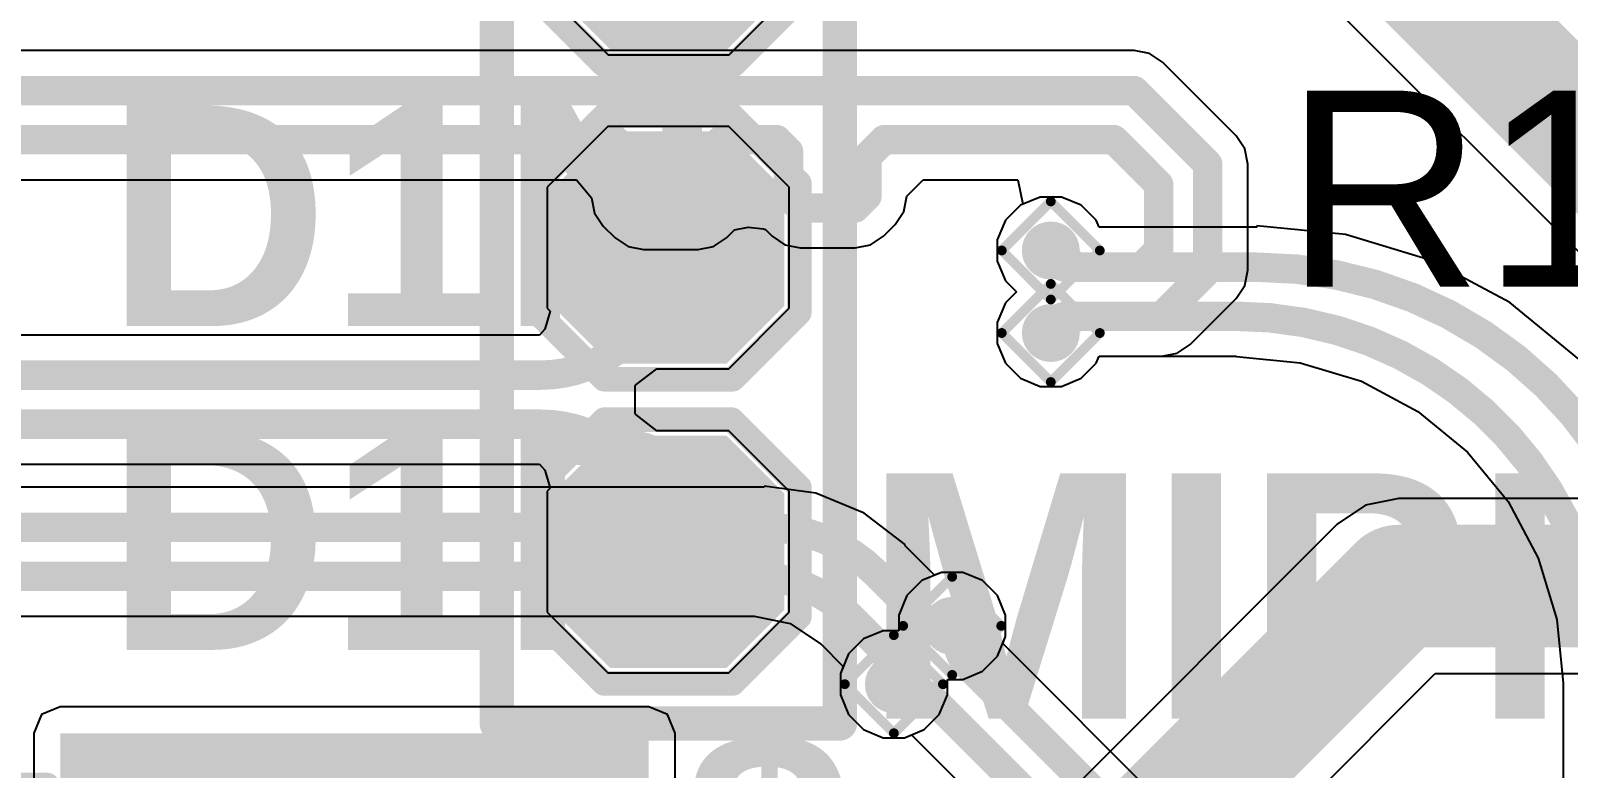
# Model space of a CAD drawing. Header units: inches. Extents: x -0.2 to 17.4, y -0.2 to 2.6.
# Drawn here: x 1.403 to 1.7165, y 0.1249 to 0.2752 of the extents above; entities that cross this region are included whole.
import ezdxf

# ---------------------------------------------------------------- set-up
doc = ezdxf.new("R2010")
doc.units = ezdxf.units.IN
doc.header["$MEASUREMENT"] = 0
for name, color, linetype in [('Bottom Layer', 5, 'Continuous'), ('Drill Drawing', 1, 'Continuous'), ('Top Layer', 1, 'Continuous'), ('Top Overlay', 2, 'Continuous'), ('Top Paste', 8, 'Continuous'), ('Top Solder', 216, 'Continuous'), ('Via Holes', 16, 'Continuous')]:
    doc.layers.add(name, color=color, linetype=linetype)
doc.styles.add('Arial', font='', dxfattribs={"height": 0.2})
doc.styles.add('Arial_Bold', font='', dxfattribs={"height": 0.2})
doc.styles.get('Arial').set_extended_font_data('Arial')
doc.styles.get('Arial_Bold').set_extended_font_data('Arial', bold=True)

# ---------------------------------------------------------------- blocks, each defined once
blk = doc.blocks.new('SMD3225_4P_6')
at = {"layer": 'Top Layer'}
for points in [[(-0.07087, 0.05709), (-0.01575, 0.05709), (-0.01575, 0.00984), (-0.07087, 0.00984)], [(0.01575, 0.05709), (0.07087, 0.05709), (0.07087, 0.00984), (0.01575, 0.00984)], [(-0.07087, -0.00984), (-0.01575, -0.00984), (-0.01575, -0.05709), (-0.07087, -0.05709)], [(0.01575, -0.00984), (0.07087, -0.00984), (0.07087, -0.05709), (0.01575, -0.05709)]]:
    blk.add_hatch(color=1, dxfattribs=at).paths.add_polyline_path(points)
at = {"layer": 'Top Paste'}
for points in [[(-0.07087, 0.05709), (-0.01575, 0.05709), (-0.01575, 0.00984), (-0.07087, 0.00984)], [(0.01575, 0.05709), (0.07087, 0.05709), (0.07087, 0.00984), (0.01575, 0.00984)], [(-0.07087, -0.00984), (-0.01575, -0.00984), (-0.01575, -0.05709), (-0.07087, -0.05709)], [(0.01575, -0.00984), (0.07087, -0.00984), (0.07087, -0.05709), (0.01575, -0.05709)]]:
    blk.add_hatch(color=8, dxfattribs=at).paths.add_polyline_path(points)
at = {"layer": 'Top Solder'}
for points in [[(-0.07487, 0.06109), (-0.01175, 0.06109), (-0.01175, 0.00584), (-0.07487, 0.00584)], [(0.01175, 0.06109), (0.07487, 0.06109), (0.07487, 0.00584), (0.01175, 0.00584)], [(-0.07487, -0.00584), (-0.01175, -0.00584), (-0.01175, -0.06109), (-0.07487, -0.06109)], [(0.01175, -0.00584), (0.07487, -0.00584), (0.07487, -0.06109), (0.01175, -0.06109)]]:
    blk.add_hatch(color=216, dxfattribs=at).paths.add_polyline_path(points)
at = {"layer": 'Top Overlay'}
for points in [[(0.007, 0.051, 0.005, 0.005, 0), (-0.008, 0.051, 0.005, 0.005, 0)], [(-0.065, 0.003, 0.005, 0.005, 0), (-0.065, -0.004, 0.005, 0.005, 0)], [(0.065, 0.003, 0.005, 0.005, 0), (0.065, -0.004, 0.005, 0.005, 0)], [(-0.082, -0.028, 0.005, 0.005, 0), (-0.082, -0.038, 0.005, 0.005, 0)], [(-0.077, -0.033, 0.005, 0.005, 0), (-0.082, -0.028, 0.005, 0.005, 0)], [(-0.077, -0.033, 0.005, 0.005, 0), (-0.082, -0.038, 0.005, 0.005, 0)], [(0.007, -0.051, 0.005, 0.005, 0), (-0.008, -0.051, 0.005, 0.005, 0)]]:
    blk.add_lwpolyline(points, format="xyseb", dxfattribs=at)
for points in [[(-0.00925, 0.051, 0.0025, 0.0025, 1), (-0.00675, 0.051, 0.0025, 0.0025, 1)], [(0.00575, 0.051, 0.0025, 0.0025, 1), (0.00825, 0.051, 0.0025, 0.0025, 1)], [(-0.06625, 0.003, 0.0025, 0.0025, 1), (-0.06375, 0.003, 0.0025, 0.0025, 1)], [(0.06375, 0.003, 0.0025, 0.0025, 1), (0.06625, 0.003, 0.0025, 0.0025, 1)], [(-0.06625, -0.004, 0.0025, 0.0025, 1), (-0.06375, -0.004, 0.0025, 0.0025, 1)], [(0.06375, -0.004, 0.0025, 0.0025, 1), (0.06625, -0.004, 0.0025, 0.0025, 1)], [(-0.08325, -0.028, 0.0025, 0.0025, 1), (-0.08075, -0.028, 0.0025, 0.0025, 1)], [(-0.08325, -0.028, 0.0025, 0.0025, 1), (-0.08075, -0.028, 0.0025, 0.0025, 1)], [(-0.07825, -0.033, 0.0025, 0.0025, 1), (-0.07575, -0.033, 0.0025, 0.0025, 1)], [(-0.07825, -0.033, 0.0025, 0.0025, 1), (-0.07575, -0.033, 0.0025, 0.0025, 1)], [(-0.08325, -0.038, 0.0025, 0.0025, 1), (-0.08075, -0.038, 0.0025, 0.0025, 1)], [(-0.08325, -0.038, 0.0025, 0.0025, 1), (-0.08075, -0.038, 0.0025, 0.0025, 1)], [(-0.00925, -0.051, 0.0025, 0.0025, 1), (-0.00675, -0.051, 0.0025, 0.0025, 1)], [(0.00575, -0.051, 0.0025, 0.0025, 1), (0.00825, -0.051, 0.0025, 0.0025, 1)]]:
    blk.add_lwpolyline(points, format="xyseb", close=True, dxfattribs=at)
blk = doc.blocks.new('T____________0_5___64')
at = {"layer": 'Top Layer'}
blk.add_hatch(color=1, dxfattribs=at).paths.add_polyline_path([(0.00984, 0.01969), (-0.00984, 0.01969), (-0.01969, 0.00984), (-0.01969, -0.00984), (-0.00984, -0.01969), (0.00984, -0.01969), (0.01969, -0.00984), (0.01969, 0.00984)])
at = {"layer": 'Top Paste'}
blk.add_hatch(color=8, dxfattribs=at).paths.add_polyline_path([(0.00984, 0.01969), (-0.00984, 0.01969), (-0.01969, 0.00984), (-0.01969, -0.00984), (-0.00984, -0.01969), (0.00984, -0.01969), (0.01969, -0.00984), (0.01969, 0.00984)])
at = {"layer": 'Top Solder'}
blk.add_hatch(color=216, dxfattribs=at).paths.add_polyline_path([(0.01184, 0.02369), (-0.01184, 0.02369), (-0.02369, 0.01184), (-0.02369, -0.01184), (-0.01184, -0.02369), (0.01184, -0.02369), (0.02369, -0.01184), (0.02369, 0.01184)])
at = {"layer": 'Top Overlay'}
for points in [[(-0.01321, 0.02675, 0.005, 0.005, 0), (-0.02684, 0.01312, 0.005, 0.005, 0)], [(0.01325, 0.02675, 0.005, 0.005, 0), (-0.01321, 0.02675, 0.005, 0.005, 0)], [(0.02692, 0.01308, 0.005, 0.005, 0), (0.01325, 0.02675, 0.005, 0.005, 0)], [(-0.02684, 0.01312, 0.005, 0.005, 0), (-0.02684, -0.01316, 0.005, 0.005, 0)], [(0.02692, 0.01308, 0.005, 0.005, 0), (0.02692, -0.01299, 0.005, 0.005, 0)], [(-0.01328, -0.02672, 0.005, 0.005, 0), (-0.02684, -0.01316, 0.005, 0.005, 0)], [(0.02692, -0.01299, 0.005, 0.005, 0), (0.01318, -0.02672, 0.005, 0.005, 0)], [(0.01318, -0.02672, 0.005, 0.005, 0), (-0.01328, -0.02672, 0.005, 0.005, 0)]]:
    blk.add_lwpolyline(points, format="xyseb", dxfattribs=at)
for points in [[(-0.01446, 0.02675, 0.0025, 0.0025, 1), (-0.01196, 0.02675, 0.0025, 0.0025, 1)], [(-0.01446, 0.02675, 0.0025, 0.0025, 1), (-0.01196, 0.02675, 0.0025, 0.0025, 1)], [(0.012, 0.02675, 0.0025, 0.0025, 1), (0.0145, 0.02675, 0.0025, 0.0025, 1)], [(0.012, 0.02675, 0.0025, 0.0025, 1), (0.0145, 0.02675, 0.0025, 0.0025, 1)], [(-0.02809, 0.01312, 0.0025, 0.0025, 1), (-0.02559, 0.01312, 0.0025, 0.0025, 1)], [(-0.02809, 0.01312, 0.0025, 0.0025, 1), (-0.02559, 0.01312, 0.0025, 0.0025, 1)], [(0.02567, 0.01308, 0.0025, 0.0025, 1), (0.02817, 0.01308, 0.0025, 0.0025, 1)], [(0.02567, 0.01308, 0.0025, 0.0025, 1), (0.02817, 0.01308, 0.0025, 0.0025, 1)], [(-0.02809, -0.01316, 0.0025, 0.0025, 1), (-0.02559, -0.01316, 0.0025, 0.0025, 1)], [(-0.02809, -0.01316, 0.0025, 0.0025, 1), (-0.02559, -0.01316, 0.0025, 0.0025, 1)], [(0.02567, -0.01299, 0.0025, 0.0025, 1), (0.02817, -0.01299, 0.0025, 0.0025, 1)], [(0.02567, -0.01299, 0.0025, 0.0025, 1), (0.02817, -0.01299, 0.0025, 0.0025, 1)], [(-0.01453, -0.02672, 0.0025, 0.0025, 1), (-0.01203, -0.02672, 0.0025, 0.0025, 1)], [(-0.01453, -0.02672, 0.0025, 0.0025, 1), (-0.01203, -0.02672, 0.0025, 0.0025, 1)], [(0.01193, -0.02672, 0.0025, 0.0025, 1), (0.01443, -0.02672, 0.0025, 0.0025, 1)], [(0.01193, -0.02672, 0.0025, 0.0025, 1), (0.01443, -0.02672, 0.0025, 0.0025, 1)]]:
    blk.add_lwpolyline(points, format="xyseb", close=True, dxfattribs=at)
blk = doc.blocks.new('T____________0_5___65')
at = {"layer": 'Top Layer'}
blk.add_hatch(color=1, dxfattribs=at).paths.add_polyline_path([(0.00984, 0.01969), (-0.00984, 0.01969), (-0.01969, 0.00984), (-0.01969, -0.00984), (-0.00984, -0.01969), (0.00984, -0.01969), (0.01969, -0.00984), (0.01969, 0.00984)])
at = {"layer": 'Top Paste'}
blk.add_hatch(color=8, dxfattribs=at).paths.add_polyline_path([(0.00984, 0.01969), (-0.00984, 0.01969), (-0.01969, 0.00984), (-0.01969, -0.00984), (-0.00984, -0.01969), (0.00984, -0.01969), (0.01969, -0.00984), (0.01969, 0.00984)])
at = {"layer": 'Top Solder'}
blk.add_hatch(color=216, dxfattribs=at).paths.add_polyline_path([(0.01184, 0.02369), (-0.01184, 0.02369), (-0.02369, 0.01184), (-0.02369, -0.01184), (-0.01184, -0.02369), (0.01184, -0.02369), (0.02369, -0.01184), (0.02369, 0.01184)])
at = {"layer": 'Top Overlay'}
for points in [[(-0.01321, 0.02675, 0.005, 0.005, 0), (-0.02684, 0.01312, 0.005, 0.005, 0)], [(-0.01321, 0.02675, 0.005, 0.005, 0), (0.01325, 0.02675, 0.005, 0.005, 0)], [(0.01325, 0.02675, 0.005, 0.005, 0), (0.02692, 0.01308, 0.005, 0.005, 0)], [(-0.02684, 0.01312, 0.005, 0.005, 0), (-0.02684, -0.01316, 0.005, 0.005, 0)], [(0.02692, 0.01308, 0.005, 0.005, 0), (0.02692, -0.01299, 0.005, 0.005, 0)], [(-0.02684, -0.01316, 0.005, 0.005, 0), (-0.01328, -0.02672, 0.005, 0.005, 0)], [(0.02692, -0.01299, 0.005, 0.005, 0), (0.01318, -0.02672, 0.005, 0.005, 0)], [(-0.01328, -0.02672, 0.005, 0.005, 0), (0.01318, -0.02672, 0.005, 0.005, 0)]]:
    blk.add_lwpolyline(points, format="xyseb", dxfattribs=at)
for points in [[(-0.01446, 0.02675, 0.0025, 0.0025, 1), (-0.01196, 0.02675, 0.0025, 0.0025, 1)], [(-0.01446, 0.02675, 0.0025, 0.0025, 1), (-0.01196, 0.02675, 0.0025, 0.0025, 1)], [(0.012, 0.02675, 0.0025, 0.0025, 1), (0.0145, 0.02675, 0.0025, 0.0025, 1)], [(0.012, 0.02675, 0.0025, 0.0025, 1), (0.0145, 0.02675, 0.0025, 0.0025, 1)], [(-0.02809, 0.01312, 0.0025, 0.0025, 1), (-0.02559, 0.01312, 0.0025, 0.0025, 1)], [(-0.02809, 0.01312, 0.0025, 0.0025, 1), (-0.02559, 0.01312, 0.0025, 0.0025, 1)], [(0.02567, 0.01308, 0.0025, 0.0025, 1), (0.02817, 0.01308, 0.0025, 0.0025, 1)], [(0.02567, 0.01308, 0.0025, 0.0025, 1), (0.02817, 0.01308, 0.0025, 0.0025, 1)], [(-0.02809, -0.01316, 0.0025, 0.0025, 1), (-0.02559, -0.01316, 0.0025, 0.0025, 1)], [(-0.02809, -0.01316, 0.0025, 0.0025, 1), (-0.02559, -0.01316, 0.0025, 0.0025, 1)], [(0.02567, -0.01299, 0.0025, 0.0025, 1), (0.02817, -0.01299, 0.0025, 0.0025, 1)], [(0.02567, -0.01299, 0.0025, 0.0025, 1), (0.02817, -0.01299, 0.0025, 0.0025, 1)], [(-0.01453, -0.02672, 0.0025, 0.0025, 1), (-0.01203, -0.02672, 0.0025, 0.0025, 1)], [(-0.01453, -0.02672, 0.0025, 0.0025, 1), (-0.01203, -0.02672, 0.0025, 0.0025, 1)], [(0.01193, -0.02672, 0.0025, 0.0025, 1), (0.01443, -0.02672, 0.0025, 0.0025, 1)], [(0.01193, -0.02672, 0.0025, 0.0025, 1), (0.01443, -0.02672, 0.0025, 0.0025, 1)]]:
    blk.add_lwpolyline(points, format="xyseb", close=True, dxfattribs=at)
blk = doc.blocks.new('T____________0_5___66')
at = {"layer": 'Top Layer'}
blk.add_hatch(color=1, dxfattribs=at).paths.add_polyline_path([(0.00984, 0.01969), (-0.00984, 0.01969), (-0.01969, 0.00984), (-0.01969, -0.00984), (-0.00984, -0.01969), (0.00984, -0.01969), (0.01969, -0.00984), (0.01969, 0.00984)])
at = {"layer": 'Top Paste'}
blk.add_hatch(color=8, dxfattribs=at).paths.add_polyline_path([(0.00984, 0.01969), (-0.00984, 0.01969), (-0.01969, 0.00984), (-0.01969, -0.00984), (-0.00984, -0.01969), (0.00984, -0.01969), (0.01969, -0.00984), (0.01969, 0.00984)])
at = {"layer": 'Top Solder'}
blk.add_hatch(color=216, dxfattribs=at).paths.add_polyline_path([(0.01184, 0.02369), (-0.01184, 0.02369), (-0.02369, 0.01184), (-0.02369, -0.01184), (-0.01184, -0.02369), (0.01184, -0.02369), (0.02369, -0.01184), (0.02369, 0.01184)])
at = {"layer": 'Top Overlay'}
for points in [[(-0.01321, 0.02675, 0.005, 0.005, 0), (-0.02684, 0.01312, 0.005, 0.005, 0)], [(-0.01321, 0.02675, 0.005, 0.005, 0), (0.01325, 0.02675, 0.005, 0.005, 0)], [(0.01325, 0.02675, 0.005, 0.005, 0), (0.02692, 0.01308, 0.005, 0.005, 0)], [(-0.02684, 0.01312, 0.005, 0.005, 0), (-0.02684, -0.01316, 0.005, 0.005, 0)], [(0.02692, 0.01308, 0.005, 0.005, 0), (0.02692, -0.01299, 0.005, 0.005, 0)], [(-0.02684, -0.01316, 0.005, 0.005, 0), (-0.01328, -0.02672, 0.005, 0.005, 0)], [(0.02692, -0.01299, 0.005, 0.005, 0), (0.01318, -0.02672, 0.005, 0.005, 0)], [(-0.01328, -0.02672, 0.005, 0.005, 0), (0.01318, -0.02672, 0.005, 0.005, 0)]]:
    blk.add_lwpolyline(points, format="xyseb", dxfattribs=at)
for points in [[(-0.01446, 0.02675, 0.0025, 0.0025, 1), (-0.01196, 0.02675, 0.0025, 0.0025, 1)], [(-0.01446, 0.02675, 0.0025, 0.0025, 1), (-0.01196, 0.02675, 0.0025, 0.0025, 1)], [(0.012, 0.02675, 0.0025, 0.0025, 1), (0.0145, 0.02675, 0.0025, 0.0025, 1)], [(0.012, 0.02675, 0.0025, 0.0025, 1), (0.0145, 0.02675, 0.0025, 0.0025, 1)], [(-0.02809, 0.01312, 0.0025, 0.0025, 1), (-0.02559, 0.01312, 0.0025, 0.0025, 1)], [(-0.02809, 0.01312, 0.0025, 0.0025, 1), (-0.02559, 0.01312, 0.0025, 0.0025, 1)], [(0.02567, 0.01308, 0.0025, 0.0025, 1), (0.02817, 0.01308, 0.0025, 0.0025, 1)], [(0.02567, 0.01308, 0.0025, 0.0025, 1), (0.02817, 0.01308, 0.0025, 0.0025, 1)], [(-0.02809, -0.01316, 0.0025, 0.0025, 1), (-0.02559, -0.01316, 0.0025, 0.0025, 1)], [(-0.02809, -0.01316, 0.0025, 0.0025, 1), (-0.02559, -0.01316, 0.0025, 0.0025, 1)], [(0.02567, -0.01299, 0.0025, 0.0025, 1), (0.02817, -0.01299, 0.0025, 0.0025, 1)], [(0.02567, -0.01299, 0.0025, 0.0025, 1), (0.02817, -0.01299, 0.0025, 0.0025, 1)], [(-0.01453, -0.02672, 0.0025, 0.0025, 1), (-0.01203, -0.02672, 0.0025, 0.0025, 1)], [(-0.01453, -0.02672, 0.0025, 0.0025, 1), (-0.01203, -0.02672, 0.0025, 0.0025, 1)], [(0.01193, -0.02672, 0.0025, 0.0025, 1), (0.01443, -0.02672, 0.0025, 0.0025, 1)], [(0.01193, -0.02672, 0.0025, 0.0025, 1), (0.01443, -0.02672, 0.0025, 0.0025, 1)]]:
    blk.add_lwpolyline(points, format="xyseb", close=True, dxfattribs=at)

msp = doc.modelspace()

# ---------------------------------------------------------------- hatches: boundary and pattern name
at = {"layer": 'Bottom Layer'}
h = msp.add_hatch(color=5, dxfattribs=at)
edge = h.paths.add_edge_path()
edge.add_arc((1.611, 0.23041), 0.00591, 0, 360)
h = msp.add_hatch(color=5, dxfattribs=at)
edge = h.paths.add_edge_path()
edge.add_arc((1.611, 0.21359), 0.00591, 0, 360)
h = msp.add_hatch(color=5, dxfattribs=at)
edge = h.paths.add_edge_path()
edge.add_arc((1.59089, 0.15389), 0.00591, 0, 360)
h = msp.add_hatch(color=5, dxfattribs=at)
edge = h.paths.add_edge_path()
edge.add_arc((1.579, 0.142), 0.00591, 0, 360)
at = {"layer": 'Top Layer'}
h = msp.add_hatch(color=1, dxfattribs=at)
edge = h.paths.add_edge_path()
edge.add_arc((1.611, 0.23041), 0.00591, 0, 360)
h = msp.add_hatch(color=1, dxfattribs=at)
edge = h.paths.add_edge_path()
edge.add_arc((1.611, 0.21359), 0.00591, 0, 360)
h = msp.add_hatch(color=1, dxfattribs=at)
edge = h.paths.add_edge_path()
edge.add_arc((1.59089, 0.15389), 0.00591, 0, 360)
h = msp.add_hatch(color=1, dxfattribs=at)
edge = h.paths.add_edge_path()
edge.add_arc((1.579, 0.142), 0.00591, 0, 360)
msp.add_hatch(color=1, dxfattribs=at).paths.add_polyline_path([(1.409, 0.08), (1.529, 0.08), (1.529, 0.132), (1.409, 0.132)])
at = {"layer": 'Via Holes'}
h = msp.add_hatch(color=7, dxfattribs=at)
edge = h.paths.add_edge_path()
edge.add_arc((1.611, 0.23041), 0.00394, 0, 360)
h = msp.add_hatch(color=7, dxfattribs=at)
edge = h.paths.add_edge_path()
edge.add_arc((1.611, 0.21359), 0.00394, 0, 360)
h = msp.add_hatch(color=7, dxfattribs=at)
edge = h.paths.add_edge_path()
edge.add_arc((1.59089, 0.15389), 0.00394, 0, 360)
h = msp.add_hatch(color=7, dxfattribs=at)
edge = h.paths.add_edge_path()
edge.add_arc((1.579, 0.142), 0.00394, 0, 360)

# ---------------------------------------------------------------- linework, layer by layer
at = {"layer": 'Bottom Layer'}
for p, q in [((1.628, 0.27116), (1.15013, 0.27116)), ((1.63112, 0.27054), (1.628, 0.27116)), ((1.628, 0.27116), (1.628, 0.27116)), ((1.63377, 0.26877), (1.63112, 0.27054)), ((1.64877, 0.25377), (1.63377, 0.26877)), ((1.65054, 0.25112), (1.64877, 0.25377)), ((1.64877, 0.25377), (1.64877, 0.25377)), ((1.65116, 0.248), (1.65054, 0.25112)), ((1.65116, 0.22637), (1.65116, 0.248)), ((1.65116, 0.248), (1.65116, 0.248)), ((1.18732, 0.24484), (1.51426, 0.24484)), ((1.51426, 0.24484), (1.51736, 0.24116)), ((1.58167, 0.24148), (1.58498, 0.24484)), ((1.58498, 0.24484), (1.60429, 0.24484)), ((1.60429, 0.24484), (1.60529, 0.23984)), ((1.58105, 0.23836), (1.58167, 0.24148)), ((1.51736, 0.24116), (1.51798, 0.23804)), ((1.57928, 0.23571), (1.58105, 0.23836)), ((1.60482, 0.23965), (1.60175, 0.23658)), ((1.60529, 0.23984), (1.60482, 0.23965)), ((1.51798, 0.23804), (1.51975, 0.23539)), ((1.51975, 0.23539), (1.52215, 0.23299)), ((1.54648, 0.23459), (1.54927, 0.23518)), ((1.54927, 0.23518), (1.55242, 0.23485)), ((1.57688, 0.23331), (1.57928, 0.23571)), ((1.57928, 0.23571), (1.57928, 0.23571)), ((1.60175, 0.23658), (1.60009, 0.23257)), ((1.52215, 0.23299), (1.52215, 0.23299)), ((1.52215, 0.23299), (1.52479, 0.23122)), ((1.54224, 0.23122), (1.54488, 0.23299)), ((1.54488, 0.23299), (1.54648, 0.23459)), ((1.55242, 0.23485), (1.5528, 0.23466)), ((1.5528, 0.23466), (1.55415, 0.23331)), ((1.55415, 0.23331), (1.55415, 0.23331)), ((1.55415, 0.23331), (1.55679, 0.23154)), ((1.57424, 0.23154), (1.57688, 0.23331)), ((1.60009, 0.23257), (1.60009, 0.22824)), ((1.52479, 0.23122), (1.52791, 0.2306)), ((1.52791, 0.2306), (1.52792, 0.2306)), ((1.52792, 0.2306), (1.53911, 0.2306)), ((1.53911, 0.2306), (1.54224, 0.23122)), ((1.53911, 0.2306), (1.53911, 0.2306)), ((1.55679, 0.23154), (1.55991, 0.23092)), ((1.55991, 0.23092), (1.55992, 0.23092)), ((1.55992, 0.23092), (1.57111, 0.23092)), ((1.57111, 0.23092), (1.57424, 0.23154)), ((1.57111, 0.23092), (1.57111, 0.23092)), ((1.60009, 0.22824), (1.60175, 0.22423)), ((1.65054, 0.22325), (1.65116, 0.22637)), ((1.65116, 0.22637), (1.65116, 0.22637)), ((1.60175, 0.22423), (1.60398, 0.222)), ((1.64877, 0.2206), (1.65054, 0.22325)), ((1.60175, 0.21977), (1.60009, 0.21576)), ((1.60398, 0.222), (1.60175, 0.21977)), ((1.63939, 0.21123), (1.64877, 0.2206)), ((1.60009, 0.21576), (1.60009, 0.21143)), ((1.60009, 0.21143), (1.60175, 0.20742)), ((1.63675, 0.20946), (1.63939, 0.21123)), ((1.60175, 0.20742), (1.60482, 0.20435)), ((1.61718, 0.20435), (1.62025, 0.20742)), ((1.62025, 0.20742), (1.62084, 0.20884)), ((1.62084, 0.20884), (1.63363, 0.20884)), ((1.63363, 0.20884), (1.63675, 0.20946)), ((1.63363, 0.20884), (1.63363, 0.20884)), ((1.60482, 0.20435), (1.60883, 0.20269)), ((1.61317, 0.20269), (1.61718, 0.20435)), ((1.60883, 0.20269), (1.61317, 0.20269)), ((1.55252, 0.18216), (1.16733, 0.18216)), ((1.56308, 0.18096), (1.55252, 0.18235)), ((1.55252, 0.18235), (1.55252, 0.18216)), ((1.57292, 0.17688), (1.56308, 0.18096)), ((1.682, 0.17984), (1.67517, 0.17848)), ((1.76561, 0.17984), (1.682, 0.17984)), ((1.58136, 0.1704), (1.57292, 0.17688)), ((1.67517, 0.17848), (1.66938, 0.17462)), ((1.66938, 0.17462), (1.52461, 0.02984)), ((1.66938, 0.17462), (1.66938, 0.17462)), ((1.58123, 0.17027), (1.58136, 0.1704)), ((1.58729, 0.1642), (1.58123, 0.17027)), ((1.58872, 0.16479), (1.58729, 0.1642)), ((1.59306, 0.16479), (1.58872, 0.16479)), ((1.59706, 0.16313), (1.59306, 0.16479)), ((1.60013, 0.16006), (1.59706, 0.16313)), ((1.60179, 0.15606), (1.60013, 0.16006)), ((1.18256, 0.15584), (1.55045, 0.15584)), ((1.55045, 0.15584), (1.55052, 0.15586)), ((1.55052, 0.15586), (1.55784, 0.1544)), ((1.55784, 0.1544), (1.56404, 0.15026)), ((1.60179, 0.15172), (1.60179, 0.15606)), ((1.60013, 0.14771), (1.60179, 0.15172)), ((1.56404, 0.15026), (1.56408, 0.1502)), ((1.56408, 0.1502), (1.56869, 0.1456)), ((1.59706, 0.14464), (1.60013, 0.14771)), ((1.56869, 0.1456), (1.56809, 0.14417)), ((1.59306, 0.14298), (1.59706, 0.14464)), ((1.56809, 0.14417), (1.56809, 0.13983)), ((1.58991, 0.13983), (1.58991, 0.14298)), ((1.58991, 0.14298), (1.59306, 0.14298)), ((1.64317, 0.09793), (1.68939, 0.14416)), ((1.68939, 0.14416), (1.773, 0.14416)), ((1.56809, 0.13983), (1.56975, 0.13582)), ((1.58825, 0.13582), (1.58991, 0.13983)), ((1.56975, 0.13582), (1.57282, 0.13275)), ((1.58518, 0.13275), (1.58825, 0.13582)), ((1.57282, 0.13275), (1.57683, 0.13109)), ((1.58117, 0.13109), (1.58518, 0.13275)), ((1.57683, 0.13109), (1.58117, 0.13109))]:
    msp.add_line(p, q, dxfattribs=at)
for points in [[(1.15013, 0.263, 0.006, 0.006, 0), (1.628, 0.263, 0.006, 0.006, 0)], [(1.628, 0.263, 0.006, 0.006, 0), (1.643, 0.248, 0.006, 0.006, 0)], [(1.1654, 0.253, 0.006, 0.006, 0), (1.503, 0.253, 0.006, 0.006, 0)], [(1.503, 0.253, 0.006, 0.006, 0), (1.522, 0.253, 0.006, 0.006, 0)], [(1.522, 0.253, 0.006, 0.006, 0), (1.52551, 0.24949, 0.006, 0.006, 0)], [(1.54151, 0.2506, 0.006, 0.006, 0), (1.54391, 0.253, 0.006, 0.006, 0)], [(1.54391, 0.253, 0.006, 0.006, 0), (1.55511, 0.253, 0.006, 0.006, 0)], [(1.55511, 0.253, 0.006, 0.006, 0), (1.55751, 0.2506, 0.006, 0.006, 0)], [(1.57351, 0.24949, 0.006, 0.006, 0), (1.57703, 0.253, 0.006, 0.006, 0)], [(1.57703, 0.253, 0.006, 0.006, 0), (1.604, 0.253, 0.006, 0.006, 0)], [(1.604, 0.253, 0.006, 0.006, 0), (1.62386, 0.253, 0.006, 0.006, 0)], [(1.62386, 0.253, 0.006, 0.006, 0), (1.633, 0.24386, 0.006, 0.006, 0)], [(1.52551, 0.24116, 0.006, 0.006, 0), (1.52551, 0.24949, 0.006, 0.006, 0)], [(1.54151, 0.24116, 0.006, 0.006, 0), (1.54151, 0.2506, 0.006, 0.006, 0)], [(1.55751, 0.24148, 0.006, 0.006, 0), (1.55751, 0.2506, 0.006, 0.006, 0)], [(1.57351, 0.24148, 0.006, 0.006, 0), (1.57351, 0.24949, 0.006, 0.006, 0)], [(1.643, 0.22637, 0.006, 0.006, 0), (1.643, 0.248, 0.006, 0.006, 0)], [(1.633, 0.23051, 0.006, 0.006, 0), (1.633, 0.24386, 0.006, 0.006, 0)], [(1.52551, 0.24116, 0.006, 0.006, 0), (1.52791, 0.23876, 0.006, 0.006, 0)], [(1.52791, 0.23876, 0.006, 0.006, 0), (1.53911, 0.23876, 0.006, 0.006, 0)], [(1.53911, 0.23876, 0.006, 0.006, 0), (1.54151, 0.24116, 0.006, 0.006, 0)], [(1.55751, 0.24148, 0.006, 0.006, 0), (1.55991, 0.23908, 0.006, 0.006, 0)], [(1.55991, 0.23908, 0.006, 0.006, 0), (1.57111, 0.23908, 0.006, 0.006, 0)], [(1.57111, 0.23908, 0.006, 0.006, 0), (1.57351, 0.24148, 0.006, 0.006, 0)], [(1.611, 0.23041, 0.006, 0.006, 0), (1.61257, 0.23041, 0.006, 0.006, 0)], [(1.61257, 0.23041, 0.006, 0.006, 0), (1.61598, 0.227, 0.006, 0.006, 0)], [(1.62949, 0.227, 0.006, 0.006, 0), (1.633, 0.23051, 0.006, 0.006, 0)], [(1.61598, 0.227, 0.006, 0.006, 0), (1.62949, 0.227, 0.006, 0.006, 0)], [(1.63363, 0.217, 0.006, 0.006, 0), (1.643, 0.22637, 0.006, 0.006, 0)], [(1.61257, 0.21359, 0.006, 0.006, 0), (1.61598, 0.217, 0.006, 0.006, 0)], [(1.61598, 0.217, 0.006, 0.006, 0), (1.63363, 0.217, 0.006, 0.006, 0)], [(1.611, 0.21359, 0.006, 0.006, 0), (1.61257, 0.21359, 0.006, 0.006, 0)], [(1.15158, 0.174, 0.006, 0.006, 0), (1.55252, 0.174, 0.006, 0.006, 0)], [(1.55252, 0.174, 0.006, 0.006, -0.198912), (1.57546, 0.1645, 0.006, 0.006, 0)], [(1.532, 0.012, 0.025, 0.025, 0), (1.682, 0.162, 0.025, 0.025, 0)], [(1.682, 0.162, 0.025, 0.025, 0), (1.773, 0.162, 0.025, 0.025, 0)], [(1.15156, 0.164, 0.006, 0.006, 0), (1.55045, 0.164, 0.006, 0.006, 0)], [(1.55045, 0.164, 0.006, 0.006, -0.198912), (1.56985, 0.15596, 0.006, 0.006, 0)], [(1.57546, 0.1645, 0.006, 0.006, 0), (1.58326, 0.1567, 0.006, 0.006, 0)], [(1.56985, 0.15596, 0.006, 0.006, 0), (1.57619, 0.14963, 0.006, 0.006, 0)], [(1.58326, 0.1567, 0.006, 0.006, 0), (1.58326, 0.15669, 0.006, 0.006, 0)], [(1.58326, 0.15669, 0.006, 0.006, -0.00045), (1.58326, 0.1567, 0.006, 0.006, 0)], [(1.58737, 0.155, 0.006, 0.006, -0.198443), (1.58326, 0.15669, 0.006, 0.006, 0)], [(1.58737, 0.155, 0.006, 0.006, 0), (1.5882, 0.155, 0.006, 0.006, 0)], [(1.5882, 0.155, 0.006, 0.006, -0.198912), (1.59089, 0.15389, 0.006, 0.006, 0)], [(1.57619, 0.14963, 0.006, 0.006, -0.198912), (1.57789, 0.14552, 0.006, 0.006, 0)], [(1.57789, 0.14468, 0.006, 0.006, 0), (1.57789, 0.14552, 0.006, 0.006, 0)], [(1.579, 0.142, 0.006, 0.006, -0.198912), (1.57789, 0.14468, 0.006, 0.006, 0)]]:
    msp.add_lwpolyline(points, format="xyseb", dxfattribs=at)
for points in [[(1.6265, 0.263, 0.003, 0.003, 1), (1.6295, 0.263, 0.003, 0.003, 1)], [(1.6265, 0.263, 0.003, 0.003, 1), (1.6295, 0.263, 0.003, 0.003, 1)], [(1.5015, 0.253, 0.003, 0.003, 1), (1.5045, 0.253, 0.003, 0.003, 1)], [(1.5015, 0.253, 0.003, 0.003, 1), (1.5045, 0.253, 0.003, 0.003, 1)], [(1.5205, 0.253, 0.003, 0.003, 1), (1.5235, 0.253, 0.003, 0.003, 1)], [(1.5205, 0.253, 0.003, 0.003, 1), (1.5235, 0.253, 0.003, 0.003, 1)], [(1.54241, 0.253, 0.003, 0.003, 1), (1.54541, 0.253, 0.003, 0.003, 1)], [(1.54241, 0.253, 0.003, 0.003, 1), (1.54541, 0.253, 0.003, 0.003, 1)], [(1.55361, 0.253, 0.003, 0.003, 1), (1.55661, 0.253, 0.003, 0.003, 1)], [(1.55361, 0.253, 0.003, 0.003, 1), (1.55661, 0.253, 0.003, 0.003, 1)], [(1.57553, 0.253, 0.003, 0.003, 1), (1.57853, 0.253, 0.003, 0.003, 1)], [(1.57553, 0.253, 0.003, 0.003, 1), (1.57853, 0.253, 0.003, 0.003, 1)], [(1.6025, 0.253, 0.003, 0.003, 1), (1.6055, 0.253, 0.003, 0.003, 1)], [(1.6025, 0.253, 0.003, 0.003, 1), (1.6055, 0.253, 0.003, 0.003, 1)], [(1.62236, 0.253, 0.003, 0.003, 1), (1.62536, 0.253, 0.003, 0.003, 1)], [(1.62236, 0.253, 0.003, 0.003, 1), (1.62536, 0.253, 0.003, 0.003, 1)], [(1.52401, 0.24949, 0.003, 0.003, 1), (1.52701, 0.24949, 0.003, 0.003, 1)], [(1.52401, 0.24949, 0.003, 0.003, 1), (1.52701, 0.24949, 0.003, 0.003, 1)], [(1.54001, 0.2506, 0.003, 0.003, 1), (1.54301, 0.2506, 0.003, 0.003, 1)], [(1.54001, 0.2506, 0.003, 0.003, 1), (1.54301, 0.2506, 0.003, 0.003, 1)], [(1.55601, 0.2506, 0.003, 0.003, 1), (1.55901, 0.2506, 0.003, 0.003, 1)], [(1.55601, 0.2506, 0.003, 0.003, 1), (1.55901, 0.2506, 0.003, 0.003, 1)], [(1.57201, 0.24949, 0.003, 0.003, 1), (1.57501, 0.24949, 0.003, 0.003, 1)], [(1.57201, 0.24949, 0.003, 0.003, 1), (1.57501, 0.24949, 0.003, 0.003, 1)], [(1.6415, 0.248, 0.003, 0.003, 1), (1.6445, 0.248, 0.003, 0.003, 1)], [(1.6415, 0.248, 0.003, 0.003, 1), (1.6445, 0.248, 0.003, 0.003, 1)], [(1.6315, 0.24386, 0.003, 0.003, 1), (1.6345, 0.24386, 0.003, 0.003, 1)], [(1.6315, 0.24386, 0.003, 0.003, 1), (1.6345, 0.24386, 0.003, 0.003, 1)], [(1.52401, 0.24116, 0.003, 0.003, 1), (1.52701, 0.24116, 0.003, 0.003, 1)], [(1.52401, 0.24116, 0.003, 0.003, 1), (1.52701, 0.24116, 0.003, 0.003, 1)], [(1.52641, 0.23876, 0.003, 0.003, 1), (1.52941, 0.23876, 0.003, 0.003, 1)], [(1.52641, 0.23876, 0.003, 0.003, 1), (1.52941, 0.23876, 0.003, 0.003, 1)], [(1.53761, 0.23876, 0.003, 0.003, 1), (1.54061, 0.23876, 0.003, 0.003, 1)], [(1.53761, 0.23876, 0.003, 0.003, 1), (1.54061, 0.23876, 0.003, 0.003, 1)], [(1.54001, 0.24116, 0.003, 0.003, 1), (1.54301, 0.24116, 0.003, 0.003, 1)], [(1.54001, 0.24116, 0.003, 0.003, 1), (1.54301, 0.24116, 0.003, 0.003, 1)], [(1.55601, 0.24148, 0.003, 0.003, 1), (1.55901, 0.24148, 0.003, 0.003, 1)], [(1.55601, 0.24148, 0.003, 0.003, 1), (1.55901, 0.24148, 0.003, 0.003, 1)], [(1.55841, 0.23908, 0.003, 0.003, 1), (1.56141, 0.23908, 0.003, 0.003, 1)], [(1.55841, 0.23908, 0.003, 0.003, 1), (1.56141, 0.23908, 0.003, 0.003, 1)], [(1.56961, 0.23908, 0.003, 0.003, 1), (1.57261, 0.23908, 0.003, 0.003, 1)], [(1.56961, 0.23908, 0.003, 0.003, 1), (1.57261, 0.23908, 0.003, 0.003, 1)], [(1.57201, 0.24148, 0.003, 0.003, 1), (1.57501, 0.24148, 0.003, 0.003, 1)], [(1.57201, 0.24148, 0.003, 0.003, 1), (1.57501, 0.24148, 0.003, 0.003, 1)], [(1.6095, 0.23041, 0.003, 0.003, 1), (1.6125, 0.23041, 0.003, 0.003, 1)], [(1.61107, 0.23041, 0.003, 0.003, 1), (1.61407, 0.23041, 0.003, 0.003, 1)], [(1.61107, 0.23041, 0.003, 0.003, 1), (1.61407, 0.23041, 0.003, 0.003, 1)], [(1.6315, 0.23051, 0.003, 0.003, 1), (1.6345, 0.23051, 0.003, 0.003, 1)], [(1.6315, 0.23051, 0.003, 0.003, 1), (1.6345, 0.23051, 0.003, 0.003, 1)], [(1.61448, 0.227, 0.003, 0.003, 1), (1.61748, 0.227, 0.003, 0.003, 1)], [(1.61448, 0.227, 0.003, 0.003, 1), (1.61748, 0.227, 0.003, 0.003, 1)], [(1.62799, 0.227, 0.003, 0.003, 1), (1.63099, 0.227, 0.003, 0.003, 1)], [(1.62799, 0.227, 0.003, 0.003, 1), (1.63099, 0.227, 0.003, 0.003, 1)], [(1.6415, 0.22637, 0.003, 0.003, 1), (1.6445, 0.22637, 0.003, 0.003, 1)], [(1.6415, 0.22637, 0.003, 0.003, 1), (1.6445, 0.22637, 0.003, 0.003, 1)], [(1.61448, 0.217, 0.003, 0.003, 1), (1.61748, 0.217, 0.003, 0.003, 1)], [(1.61448, 0.217, 0.003, 0.003, 1), (1.61748, 0.217, 0.003, 0.003, 1)], [(1.63213, 0.217, 0.003, 0.003, 1), (1.63513, 0.217, 0.003, 0.003, 1)], [(1.63213, 0.217, 0.003, 0.003, 1), (1.63513, 0.217, 0.003, 0.003, 1)], [(1.6095, 0.21359, 0.003, 0.003, 1), (1.6125, 0.21359, 0.003, 0.003, 1)], [(1.61107, 0.21359, 0.003, 0.003, 1), (1.61407, 0.21359, 0.003, 0.003, 1)], [(1.61107, 0.21359, 0.003, 0.003, 1), (1.61407, 0.21359, 0.003, 0.003, 1)], [(1.55102, 0.174, 0.003, 0.003, 1), (1.55402, 0.174, 0.003, 0.003, 1)], [(1.55102, 0.174, 0.003, 0.003, 1), (1.55402, 0.174, 0.003, 0.003, 1)], [(1.67575, 0.162, 0.0125, 0.0125, 1), (1.68825, 0.162, 0.0125, 0.0125, 1)], [(1.67575, 0.162, 0.0125, 0.0125, 1), (1.68825, 0.162, 0.0125, 0.0125, 1)], [(1.54895, 0.164, 0.003, 0.003, 1), (1.55195, 0.164, 0.003, 0.003, 1)], [(1.54895, 0.164, 0.003, 0.003, 1), (1.55195, 0.164, 0.003, 0.003, 1)], [(1.57396, 0.1645, 0.003, 0.003, 1), (1.57696, 0.1645, 0.003, 0.003, 1)], [(1.57396, 0.1645, 0.003, 0.003, 1), (1.57696, 0.1645, 0.003, 0.003, 1)], [(1.56835, 0.15596, 0.003, 0.003, 1), (1.57135, 0.15596, 0.003, 0.003, 1)], [(1.56835, 0.15596, 0.003, 0.003, 1), (1.57135, 0.15596, 0.003, 0.003, 1)], [(1.58176, 0.1567, 0.003, 0.003, 1), (1.58476, 0.1567, 0.003, 0.003, 1)], [(1.58176, 0.1567, 0.003, 0.003, 1), (1.58476, 0.1567, 0.003, 0.003, 1)], [(1.58176, 0.1567, 0.003, 0.003, 1), (1.58476, 0.1567, 0.003, 0.003, 1)], [(1.58176, 0.15669, 0.003, 0.003, 1), (1.58476, 0.15669, 0.003, 0.003, 1)], [(1.58176, 0.15669, 0.003, 0.003, 1), (1.58476, 0.15669, 0.003, 0.003, 1)], [(1.58176, 0.15669, 0.003, 0.003, 1), (1.58476, 0.15669, 0.003, 0.003, 1)], [(1.58587, 0.155, 0.003, 0.003, 1), (1.58887, 0.155, 0.003, 0.003, 1)], [(1.58587, 0.155, 0.003, 0.003, 1), (1.58887, 0.155, 0.003, 0.003, 1)], [(1.5867, 0.155, 0.003, 0.003, 1), (1.5897, 0.155, 0.003, 0.003, 1)], [(1.5867, 0.155, 0.003, 0.003, 1), (1.5897, 0.155, 0.003, 0.003, 1)], [(1.58939, 0.15389, 0.003, 0.003, 1), (1.59239, 0.15389, 0.003, 0.003, 1)], [(1.57469, 0.14963, 0.003, 0.003, 1), (1.57769, 0.14963, 0.003, 0.003, 1)], [(1.57469, 0.14963, 0.003, 0.003, 1), (1.57769, 0.14963, 0.003, 0.003, 1)], [(1.57639, 0.14552, 0.003, 0.003, 1), (1.57939, 0.14552, 0.003, 0.003, 1)], [(1.57639, 0.14552, 0.003, 0.003, 1), (1.57939, 0.14552, 0.003, 0.003, 1)], [(1.57639, 0.14468, 0.003, 0.003, 1), (1.57939, 0.14468, 0.003, 0.003, 1)], [(1.57639, 0.14468, 0.003, 0.003, 1), (1.57939, 0.14468, 0.003, 0.003, 1)], [(1.5775, 0.142, 0.003, 0.003, 1), (1.5805, 0.142, 0.003, 0.003, 1)]]:
    msp.add_lwpolyline(points, format="xyseb", close=True, dxfattribs=at)
at = {"layer": 'Drill Drawing'}
for points in [[(1.601, 0.23041, 0.002, 0.002, 0), (1.611, 0.24041, 0.002, 0.002, 0)], [(1.611, 0.24041, 0.002, 0.002, 0), (1.621, 0.23041, 0.002, 0.002, 0)], [(1.601, 0.23041, 0.002, 0.002, 0), (1.611, 0.22041, 0.002, 0.002, 0)], [(1.611, 0.22041, 0.002, 0.002, 0), (1.621, 0.23041, 0.002, 0.002, 0)], [(1.601, 0.21359, 0.002, 0.002, 0), (1.611, 0.22359, 0.002, 0.002, 0)], [(1.611, 0.22359, 0.002, 0.002, 0), (1.621, 0.21359, 0.002, 0.002, 0)], [(1.601, 0.21359, 0.002, 0.002, 0), (1.611, 0.20359, 0.002, 0.002, 0)], [(1.611, 0.20359, 0.002, 0.002, 0), (1.621, 0.21359, 0.002, 0.002, 0)], [(1.58089, 0.15389, 0.002, 0.002, 0), (1.59089, 0.16389, 0.002, 0.002, 0)], [(1.59089, 0.16389, 0.002, 0.002, 0), (1.60089, 0.15389, 0.002, 0.002, 0)], [(1.58089, 0.15389, 0.002, 0.002, 0), (1.59089, 0.14389, 0.002, 0.002, 0)], [(1.59089, 0.14389, 0.002, 0.002, 0), (1.60089, 0.15389, 0.002, 0.002, 0)], [(1.569, 0.142, 0.002, 0.002, 0), (1.579, 0.152, 0.002, 0.002, 0)], [(1.579, 0.152, 0.002, 0.002, 0), (1.589, 0.142, 0.002, 0.002, 0)], [(1.569, 0.142, 0.002, 0.002, 0), (1.579, 0.132, 0.002, 0.002, 0)], [(1.579, 0.132, 0.002, 0.002, 0), (1.589, 0.142, 0.002, 0.002, 0)]]:
    msp.add_lwpolyline(points, format="xyseb", dxfattribs=at)
for points in [[(1.6105, 0.24041, 0.001, 0.001, 1), (1.6115, 0.24041, 0.001, 0.001, 1)], [(1.6105, 0.24041, 0.001, 0.001, 1), (1.6115, 0.24041, 0.001, 0.001, 1)], [(1.6005, 0.23041, 0.001, 0.001, 1), (1.6015, 0.23041, 0.001, 0.001, 1)], [(1.6005, 0.23041, 0.001, 0.001, 1), (1.6015, 0.23041, 0.001, 0.001, 1)], [(1.6205, 0.23041, 0.001, 0.001, 1), (1.6215, 0.23041, 0.001, 0.001, 1)], [(1.6205, 0.23041, 0.001, 0.001, 1), (1.6215, 0.23041, 0.001, 0.001, 1)], [(1.6105, 0.22359, 0.001, 0.001, 1), (1.6115, 0.22359, 0.001, 0.001, 1)], [(1.6105, 0.22359, 0.001, 0.001, 1), (1.6115, 0.22359, 0.001, 0.001, 1)], [(1.6105, 0.22041, 0.001, 0.001, 1), (1.6115, 0.22041, 0.001, 0.001, 1)], [(1.6105, 0.22041, 0.001, 0.001, 1), (1.6115, 0.22041, 0.001, 0.001, 1)], [(1.6005, 0.21359, 0.001, 0.001, 1), (1.6015, 0.21359, 0.001, 0.001, 1)], [(1.6005, 0.21359, 0.001, 0.001, 1), (1.6015, 0.21359, 0.001, 0.001, 1)], [(1.6205, 0.21359, 0.001, 0.001, 1), (1.6215, 0.21359, 0.001, 0.001, 1)], [(1.6205, 0.21359, 0.001, 0.001, 1), (1.6215, 0.21359, 0.001, 0.001, 1)], [(1.6105, 0.20359, 0.001, 0.001, 1), (1.6115, 0.20359, 0.001, 0.001, 1)], [(1.6105, 0.20359, 0.001, 0.001, 1), (1.6115, 0.20359, 0.001, 0.001, 1)], [(1.59039, 0.16389, 0.001, 0.001, 1), (1.59139, 0.16389, 0.001, 0.001, 1)], [(1.59039, 0.16389, 0.001, 0.001, 1), (1.59139, 0.16389, 0.001, 0.001, 1)], [(1.58039, 0.15389, 0.001, 0.001, 1), (1.58139, 0.15389, 0.001, 0.001, 1)], [(1.58039, 0.15389, 0.001, 0.001, 1), (1.58139, 0.15389, 0.001, 0.001, 1)], [(1.60039, 0.15389, 0.001, 0.001, 1), (1.60139, 0.15389, 0.001, 0.001, 1)], [(1.60039, 0.15389, 0.001, 0.001, 1), (1.60139, 0.15389, 0.001, 0.001, 1)], [(1.5785, 0.152, 0.001, 0.001, 1), (1.5795, 0.152, 0.001, 0.001, 1)], [(1.5785, 0.152, 0.001, 0.001, 1), (1.5795, 0.152, 0.001, 0.001, 1)], [(1.59039, 0.14389, 0.001, 0.001, 1), (1.59139, 0.14389, 0.001, 0.001, 1)], [(1.59039, 0.14389, 0.001, 0.001, 1), (1.59139, 0.14389, 0.001, 0.001, 1)], [(1.5685, 0.142, 0.001, 0.001, 1), (1.5695, 0.142, 0.001, 0.001, 1)], [(1.5685, 0.142, 0.001, 0.001, 1), (1.5695, 0.142, 0.001, 0.001, 1)], [(1.5885, 0.142, 0.001, 0.001, 1), (1.5895, 0.142, 0.001, 0.001, 1)], [(1.5885, 0.142, 0.001, 0.001, 1), (1.5895, 0.142, 0.001, 0.001, 1)], [(1.5785, 0.132, 0.001, 0.001, 1), (1.5795, 0.132, 0.001, 0.001, 1)], [(1.5785, 0.132, 0.001, 0.001, 1), (1.5795, 0.132, 0.001, 0.001, 1)]]:
    msp.add_lwpolyline(points, format="xyseb", close=True, dxfattribs=at)
at = {"layer": 'Top Layer'}
for p, q in [((1.61438, 0.33438), (1.75902, 0.18975)), ((1.50841, 0.28266), (1.52075, 0.27032)), ((1.54544, 0.27032), (1.55778, 0.28266)), ((1.52075, 0.27032), (1.54544, 0.27032)), ((1.52066, 0.25568), (1.50832, 0.24334)), ((1.54534, 0.25568), (1.52066, 0.25568)), ((1.55768, 0.24334), (1.54534, 0.25568)), ((1.50832, 0.24334), (1.50832, 0.21866)), ((1.55768, 0.21866), (1.55768, 0.24334)), ((1.60482, 0.23965), (1.60175, 0.23658)), ((1.60883, 0.24131), (1.60482, 0.23965)), ((1.61317, 0.24131), (1.60883, 0.24131)), ((1.61718, 0.23965), (1.61317, 0.24131)), ((1.62025, 0.23658), (1.61718, 0.23965)), ((1.60175, 0.23658), (1.60009, 0.23257)), ((1.62084, 0.23516), (1.62025, 0.23658)), ((1.653, 0.23516), (1.62084, 0.23516)), ((1.67112, 0.23366), (1.653, 0.23545)), ((1.653, 0.23545), (1.653, 0.23516)), ((1.60009, 0.23257), (1.60009, 0.22824)), ((1.68854, 0.22838), (1.67112, 0.23366)), ((1.60009, 0.22824), (1.60175, 0.22423)), ((1.7046, 0.21979), (1.68854, 0.22838)), ((1.60175, 0.22423), (1.60398, 0.222)), ((1.60175, 0.21977), (1.60009, 0.21576)), ((1.60398, 0.222), (1.60175, 0.21977)), ((1.71868, 0.20824), (1.7046, 0.21979)), ((1.50893, 0.21804), (1.50781, 0.21434)), ((1.50832, 0.21866), (1.50893, 0.21804)), ((1.54534, 0.20631), (1.55768, 0.21866)), ((1.50781, 0.21434), (1.50674, 0.21316)), ((1.60009, 0.21576), (1.60009, 0.21143)), ((1.50674, 0.21316), (1.36314, 0.21316)), ((1.60009, 0.21143), (1.60175, 0.20742)), ((1.60175, 0.20742), (1.60482, 0.20435)), ((1.61718, 0.20435), (1.62025, 0.20742)), ((1.62025, 0.20742), (1.62084, 0.20884)), ((1.62084, 0.20884), (1.64886, 0.20884)), ((1.64886, 0.20884), (1.64886, 0.20882)), ((1.64886, 0.20882), (1.66185, 0.20754)), ((1.66185, 0.20754), (1.67435, 0.20375)), ((1.52637, 0.20301), (1.53068, 0.20631)), ((1.53068, 0.20631), (1.54534, 0.20631)), ((1.60482, 0.20435), (1.60883, 0.20269)), ((1.61317, 0.20269), (1.61718, 0.20435)), ((1.52625, 0.20278), (1.52637, 0.20301)), ((1.52625, 0.19722), (1.52625, 0.20278)), ((1.60883, 0.20269), (1.61317, 0.20269)), ((1.67435, 0.20375), (1.68587, 0.19759)), ((1.68587, 0.19759), (1.69596, 0.18931)), ((1.52637, 0.19699), (1.52625, 0.19722)), ((1.53068, 0.19368), (1.52637, 0.19699)), ((1.54534, 0.19368), (1.53068, 0.19368)), ((1.55768, 0.18134), (1.54534, 0.19368)), ((1.69596, 0.18931), (1.70425, 0.17921)), ((1.36281, 0.18684), (1.50674, 0.18684)), ((1.50674, 0.18684), (1.50781, 0.18566)), ((1.50781, 0.18566), (1.50893, 0.18196)), ((1.50893, 0.18196), (1.50832, 0.18134)), ((1.50832, 0.18134), (1.50832, 0.15666)), ((1.55768, 0.15666), (1.55768, 0.18134)), ((1.70425, 0.17921), (1.7104, 0.1677)), ((1.7104, 0.1677), (1.71419, 0.1552)), ((1.58471, 0.16313), (1.58164, 0.16006)), ((1.58872, 0.16479), (1.58471, 0.16313)), ((1.59306, 0.16479), (1.58872, 0.16479)), ((1.59706, 0.16313), (1.59306, 0.16479)), ((1.60013, 0.16006), (1.59706, 0.16313)), ((1.58164, 0.16006), (1.57998, 0.15606)), ((1.60179, 0.15606), (1.60013, 0.16006)), ((1.50832, 0.15666), (1.52066, 0.14431)), ((1.54534, 0.14431), (1.55768, 0.15666)), ((1.57998, 0.15606), (1.57998, 0.15291)), ((1.60179, 0.15172), (1.60179, 0.15606)), ((1.71419, 0.1552), (1.71547, 0.1422)), ((1.57282, 0.15125), (1.56975, 0.14818)), ((1.57683, 0.15291), (1.57282, 0.15125)), ((1.57998, 0.15291), (1.57683, 0.15291)), ((1.6012, 0.15029), (1.60179, 0.15172)), ((1.56975, 0.14818), (1.56809, 0.14417)), ((1.63943, 0.11206), (1.6012, 0.15029)), ((1.52066, 0.14431), (1.54534, 0.14431)), ((1.56809, 0.14417), (1.56809, 0.13983)), ((1.71547, 0.1422), (1.7155, 0.1422)), ((1.7155, 0.1422), (1.7155, 0.06771)), ((1.56809, 0.13983), (1.56975, 0.13582)), ((1.40517, 0.13583), (1.40359, 0.132)), ((1.409, 0.13741), (1.40517, 0.13583)), ((1.529, 0.13741), (1.409, 0.13741)), ((1.53283, 0.13583), (1.529, 0.13741)), ((1.53441, 0.132), (1.53283, 0.13583)), ((1.56975, 0.13582), (1.57282, 0.13275)), ((1.40359, 0.132), (1.40359, 0.08)), ((1.53441, 0.08), (1.53441, 0.132)), ((1.57282, 0.13275), (1.57683, 0.13109)), ((1.57683, 0.13109), (1.58117, 0.13109)), ((1.58117, 0.13109), (1.5826, 0.13169)), ((1.5826, 0.13169), (1.62086, 0.09342))]:
    msp.add_line(p, q, dxfattribs=at)
for points in [[(1.627, 0.347, 0.025, 0.025, 0), (1.772, 0.202, 0.025, 0.025, 0)], [(1.533, 0.231, 0.006, 0.006, -0.414214), (1.507, 0.205, 0.006, 0.006, 0)], [(1.61441, 0.227, 0.006, 0.006, -0.414214), (1.611, 0.23041, 0.006, 0.006, 0)], [(1.61441, 0.227, 0.006, 0.006, 0), (1.653, 0.227, 0.006, 0.006, 0)], [(1.653, 0.227, 0.006, 0.006, -0.35179), (1.73544, 0.16081, 0.006, 0.006, 0)], [(1.611, 0.21359, 0.006, 0.006, -0.414214), (1.61441, 0.217, 0.006, 0.006, 0)], [(1.61441, 0.217, 0.006, 0.006, 0), (1.64886, 0.217, 0.006, 0.006, 0)], [(1.64886, 0.217, 0.006, 0.006, -0.414214), (1.72365, 0.1422, 0.006, 0.006, 0)], [(1.3629, 0.205, 0.006, 0.006, 0), (1.507, 0.205, 0.006, 0.006, 0)], [(1.36281, 0.195, 0.006, 0.006, 0), (1.507, 0.195, 0.006, 0.006, 0)], [(1.507, 0.195, 0.006, 0.006, -0.414214), (1.533, 0.169, 0.006, 0.006, 0)], [(1.59089, 0.15389, 0.006, 0.006, -0.198912), (1.592, 0.1512, 0.006, 0.006, 0)], [(1.59429, 0.14567, 0.006, 0.006, -0.198912), (1.592, 0.1512, 0.006, 0.006, 0)], [(1.59429, 0.14567, 0.006, 0.006, 0), (1.6372, 0.10276, 0.006, 0.006, 0)], [(1.58168, 0.14089, 0.006, 0.006, -0.198912), (1.579, 0.142, 0.006, 0.006, 0)], [(1.58168, 0.14089, 0.006, 0.006, -0.198504), (1.58721, 0.1386, 0.006, 0.006, 0)], [(1.58721, 0.1386, 0.006, 0.006, 0), (1.58722, 0.13859, 0.006, 0.006, 0)], [(1.58721, 0.1386, 0.006, 0.006, -0.000391), (1.58722, 0.13859, 0.006, 0.006, 0)], [(1.58722, 0.13859, 0.006, 0.006, 0), (1.63017, 0.09565, 0.006, 0.006, 0)]]:
    msp.add_lwpolyline(points, format="xyseb", dxfattribs=at)
for points in [[(1.5315, 0.231, 0.003, 0.003, 1), (1.5345, 0.231, 0.003, 0.003, 1)], [(1.6095, 0.23041, 0.003, 0.003, 1), (1.6125, 0.23041, 0.003, 0.003, 1)], [(1.61291, 0.227, 0.003, 0.003, 1), (1.61591, 0.227, 0.003, 0.003, 1)], [(1.61291, 0.227, 0.003, 0.003, 1), (1.61591, 0.227, 0.003, 0.003, 1)], [(1.6515, 0.227, 0.003, 0.003, 1), (1.6545, 0.227, 0.003, 0.003, 1)], [(1.6515, 0.227, 0.003, 0.003, 1), (1.6545, 0.227, 0.003, 0.003, 1)], [(1.61291, 0.217, 0.003, 0.003, 1), (1.61591, 0.217, 0.003, 0.003, 1)], [(1.61291, 0.217, 0.003, 0.003, 1), (1.61591, 0.217, 0.003, 0.003, 1)], [(1.64736, 0.217, 0.003, 0.003, 1), (1.65036, 0.217, 0.003, 0.003, 1)], [(1.64736, 0.217, 0.003, 0.003, 1), (1.65036, 0.217, 0.003, 0.003, 1)], [(1.6095, 0.21359, 0.003, 0.003, 1), (1.6125, 0.21359, 0.003, 0.003, 1)], [(1.5055, 0.205, 0.003, 0.003, 1), (1.5085, 0.205, 0.003, 0.003, 1)], [(1.5055, 0.205, 0.003, 0.003, 1), (1.5085, 0.205, 0.003, 0.003, 1)], [(1.5055, 0.195, 0.003, 0.003, 1), (1.5085, 0.195, 0.003, 0.003, 1)], [(1.5055, 0.195, 0.003, 0.003, 1), (1.5085, 0.195, 0.003, 0.003, 1)], [(1.5315, 0.169, 0.003, 0.003, 1), (1.5345, 0.169, 0.003, 0.003, 1)], [(1.58939, 0.15389, 0.003, 0.003, 1), (1.59239, 0.15389, 0.003, 0.003, 1)], [(1.5905, 0.1512, 0.003, 0.003, 1), (1.5935, 0.1512, 0.003, 0.003, 1)], [(1.5905, 0.1512, 0.003, 0.003, 1), (1.5935, 0.1512, 0.003, 0.003, 1)], [(1.59279, 0.14567, 0.003, 0.003, 1), (1.59579, 0.14567, 0.003, 0.003, 1)], [(1.59279, 0.14567, 0.003, 0.003, 1), (1.59579, 0.14567, 0.003, 0.003, 1)], [(1.5775, 0.142, 0.003, 0.003, 1), (1.5805, 0.142, 0.003, 0.003, 1)], [(1.58018, 0.14089, 0.003, 0.003, 1), (1.58318, 0.14089, 0.003, 0.003, 1)], [(1.58018, 0.14089, 0.003, 0.003, 1), (1.58318, 0.14089, 0.003, 0.003, 1)], [(1.58571, 0.1386, 0.003, 0.003, 1), (1.58871, 0.1386, 0.003, 0.003, 1)], [(1.58571, 0.1386, 0.003, 0.003, 1), (1.58871, 0.1386, 0.003, 0.003, 1)], [(1.58571, 0.1386, 0.003, 0.003, 1), (1.58871, 0.1386, 0.003, 0.003, 1)], [(1.58572, 0.13859, 0.003, 0.003, 1), (1.58872, 0.13859, 0.003, 0.003, 1)], [(1.58572, 0.13859, 0.003, 0.003, 1), (1.58872, 0.13859, 0.003, 0.003, 1)], [(1.58572, 0.13859, 0.003, 0.003, 1), (1.58872, 0.13859, 0.003, 0.003, 1)]]:
    msp.add_lwpolyline(points, format="xyseb", close=True, dxfattribs=at)
at = {"layer": 'Top Overlay'}
for points in [[(1.498, 0.21286, 0.007, 0.007, 0), (1.498, 0.517, 0.007, 0.007, 0)], [(1.568, 0.134, 0.007, 0.007, 0), (1.568, 0.517, 0.007, 0.007, 0)], [(1.498, 0.135, 0.007, 0.007, 0), (1.498, 0.21286, 0.007, 0.007, 0)], [(1.568, 0.172, 0.007, 0.007, 0), (1.568, 0.18086, 0.007, 0.007, 0)], [(1.498, 0.134, 0.007, 0.007, 0), (1.568, 0.134, 0.007, 0.007, 0)]]:
    msp.add_lwpolyline(points, format="xyseb", dxfattribs=at)
for points in [[(1.49625, 0.21286, 0.0035, 0.0035, 1), (1.49975, 0.21286, 0.0035, 0.0035, 1)], [(1.49625, 0.21286, 0.0035, 0.0035, 1), (1.49975, 0.21286, 0.0035, 0.0035, 1)], [(1.56625, 0.18086, 0.0035, 0.0035, 1), (1.56975, 0.18086, 0.0035, 0.0035, 1)], [(1.56625, 0.172, 0.0035, 0.0035, 1), (1.56975, 0.172, 0.0035, 0.0035, 1)], [(1.49625, 0.135, 0.0035, 0.0035, 1), (1.49975, 0.135, 0.0035, 0.0035, 1)], [(1.49625, 0.134, 0.0035, 0.0035, 1), (1.49975, 0.134, 0.0035, 0.0035, 1)], [(1.56625, 0.134, 0.0035, 0.0035, 1), (1.56975, 0.134, 0.0035, 0.0035, 1)], [(1.56625, 0.134, 0.0035, 0.0035, 1), (1.56975, 0.134, 0.0035, 0.0035, 1)]]:
    msp.add_lwpolyline(points, format="xyseb", close=True, dxfattribs=at)

# ---------------------------------------------------------------- block references
for name, p, rotation in [('T____________0_5___64', (1.53309, 0.295), 180), ('T____________0_5___65', (1.533, 0.231), 90), ('T____________0_5___66', (1.533, 0.169), 90), ('SMD3225_4P_6', (1.39831, 0.07046), 180)]:
    msp.add_blockref(name, p, dxfattribs=dict(rotation=rotation))

# ---------------------------------------------------------------- texts
at = {"layer": 'Top Overlay', "style": 'Arial'}
msp.add_text('R11', height=0.04, dxfattribs=at).set_placement((1.65868, 0.22301))
at = {"layer": 'Top Overlay', "style": 'Arial_Bold'}
for s, height, p in [('D1N', 0.045, (1.41833, 0.215)), ('D1P', 0.045, (1.41833, 0.149)), ('MIPI0', 0.05, (1.57282, 0.13499)), ('$', 0.045, (1.536, 0.08704))]:
    msp.add_text(s, height=height, rotation=360, dxfattribs=at).set_placement(p)

doc.saveas('drawing.dxf')
